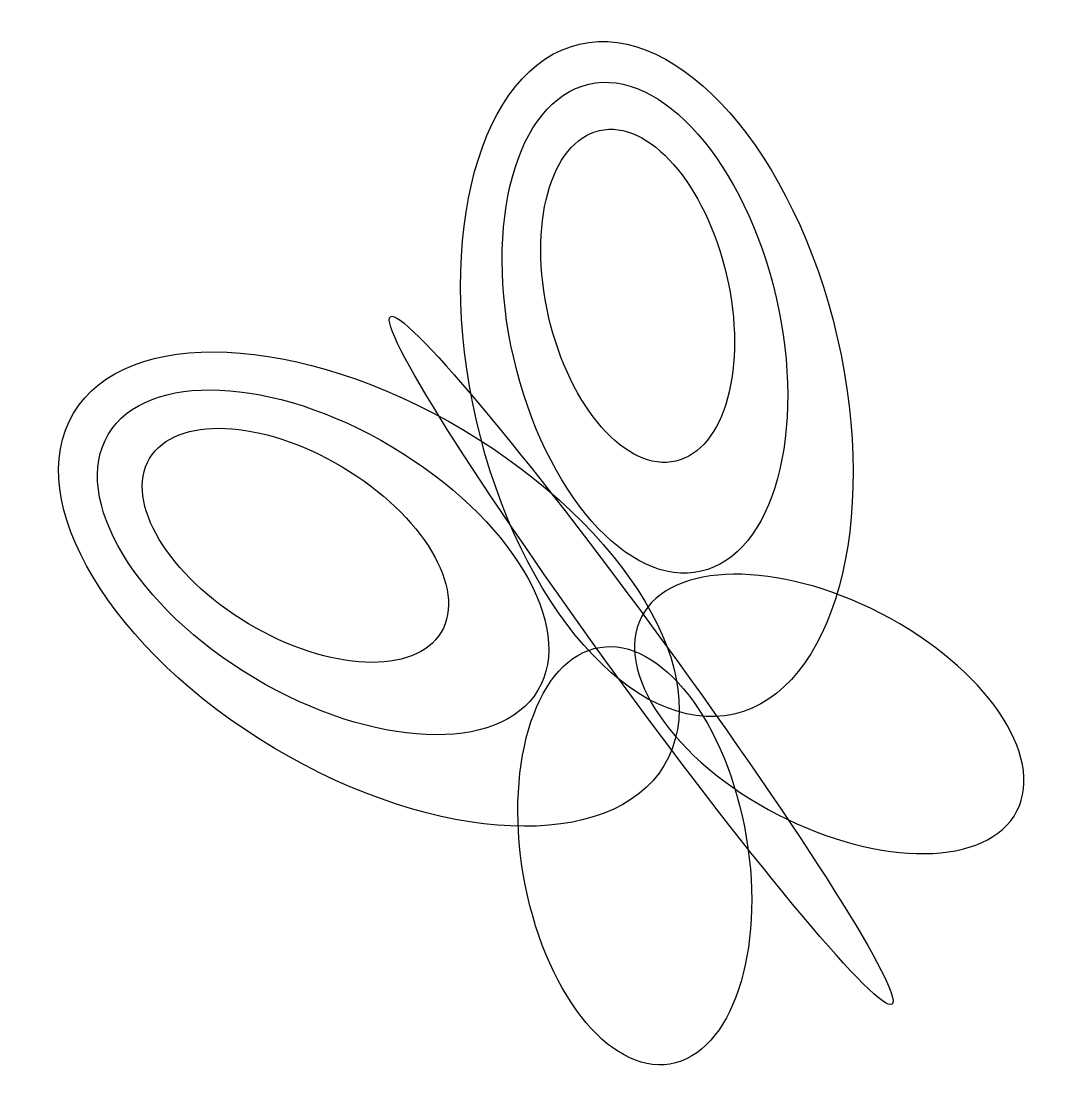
# Model space of a CAD drawing. Header units: centimetres. Extents: x -5.7 to 4.3, y -4.7 to 5.6.
import ezdxf

# ---------------------------------------------------------------- set-up
doc = ezdxf.new("R2010")
doc.units = ezdxf.units.CM
doc.header["$MEASUREMENT"] = 0
doc.layers.add('Layer 1', color=7, linetype='Continuous')

msp = doc.modelspace()

# ---------------------------------------------------------------- linework, layer by layer
at = {"layer": 'Layer 1'}
for points, knots in [([(-1.22544, 1.70094), (-0.809, -0.10413), (0.3165, -1.38566), (1.28842, -1.16143), (1.28842, -1.16143), (2.26034, -0.93721), (2.71066, 0.70788), (2.29422, 2.51295), (2.29422, 2.51295), (1.87778, 4.31802), (0.75227, 5.59955), (-0.21965, 5.37532), (-0.21965, 5.37532), (-1.19157, 5.1511), (-1.64188, 3.50601), (-1.22544, 1.70094)], [0, 0, 0, 0, 0.2, 0.2, 0.2, 0.2, 0.4, 0.4, 0.4, 0.4, 0.6, 0.6, 0.6, 0.6, 1, 1, 1, 1]), ([(0.60852, -0.47231), (-0.74265, 1.38009), (-1.93981, 2.80747), (-2.0654, 2.71587), (-2.0654, 2.71587), (-2.19099, 2.62426), (-1.19747, 1.04834), (0.15371, -0.80406), (0.15371, -0.80406), (1.50489, -2.65646), (2.70205, -4.08384), (2.82764, -3.99224), (2.82764, -3.99224), (2.95322, -3.90063), (1.9597, -2.32471), (0.60852, -0.47231)], [0, 0, 0, 0, 0.2, 0.2, 0.2, 0.2, 0.4, 0.4, 0.4, 0.4, 0.6, 0.6, 0.6, 0.6, 1, 1, 1, 1]), ([(-1.35019, 1.60878), (-2.94167, 2.55707), (-4.64574, 2.63117), (-5.15632, 1.77429), (-5.15632, 1.77429), (-5.6669, 0.91741), (-4.79065, -0.54599), (-3.19917, -1.49428), (-3.19917, -1.49428), (-1.6077, -2.44257), (0.09637, -2.51667), (0.60695, -1.65979), (0.60695, -1.65979), (1.11753, -0.8029), (0.24128, 0.66049), (-1.35019, 1.60878)], [0, 0, 0, 0, 0.2, 0.2, 0.2, 0.2, 0.4, 0.4, 0.4, 0.4, 0.6, 0.6, 0.6, 0.6, 1, 1, 1, 1]), ([(2.8129, -0.22957), (3.80857, -0.77968), (4.34844, -1.64247), (4.01891, -2.15677), (4.01891, -2.15677), (3.68919, -2.67088), (2.61492, -2.64178), (1.61925, -2.09167), (1.61925, -2.09167), (0.62358, -1.54175), (0.08362, -0.67897), (0.41315, -0.16485), (0.41315, -0.16485), (0.74277, 0.34936), (1.81724, 0.32044), (2.81291, -0.22957), (2.81291, -0.22957), (2.81291, -0.22957), (2.8129, -0.22957), (2.8129, -0.22957)], [0, 0, 0, 0, 0.16666667, 0.16666667, 0.16666667, 0.16666667, 0.33333333, 0.33333333, 0.33333333, 0.33333333, 0.5, 0.5, 0.5, 0.5, 0.66666667, 0.66666667, 0.66666667, 0.66666667, 1, 1, 1, 1]), ([(-0.74979, -2.8277), (-0.53026, -3.9439), (0.12611, -4.72158), (0.71643, -4.56495), (0.71643, -4.56495), (1.30675, -4.40832), (1.60765, -3.37637), (1.38813, -2.26026), (1.38813, -2.26026), (1.1687, -1.14415), (0.51223, -0.36628), (-0.07809, -0.5231), (-0.07809, -0.5231), (-0.6685, -0.67963), (-0.96912, -1.71159), (-0.74979, -2.8277)], [0, 0, 0, 0, 0.2, 0.2, 0.2, 0.2, 0.4, 0.4, 0.4, 0.4, 0.6, 0.6, 0.6, 0.6, 1, 1, 1, 1])]:
    msp.add_open_spline(points, degree=3, knots=knots, dxfattribs=at)
at = {"layer": 'Layer 1', "color": 7}
for points in [[(-0.86204, 2.31272), (-0.55919, 1.00003), (0.25936, 0.06808), (0.96622, 0.23116), (0.96622, 0.23116), (1.67307, 0.39423), (2.00061, 1.59059), (1.69776, 2.90328), (1.69776, 2.90328), (1.39492, 4.21597), (0.57636, 5.14792), (-0.13049, 4.98485), (-0.13049, 4.98485), (-0.83734, 4.82177), (-1.16488, 3.62541), (-0.86204, 2.31272)], [(-2.04904, 1.44706), (-3.20632, 2.13672), (-4.44553, 2.19061), (-4.81688, 1.56747), (-4.81688, 1.56747), (-5.18822, 0.94434), (-4.55111, -0.11992), (-3.39382, -0.80957), (-3.39382, -0.80957), (-2.23654, -1.49923), (-0.99733, -1.55312), (-0.62599, -0.92998), (-0.62599, -0.92998), (-0.25464, -0.30685), (-0.89175, 0.75741), (-2.04904, 1.44706)]]:
    msp.add_open_spline(points, degree=3, knots=[0, 0, 0, 0, 0.2, 0.2, 0.2, 0.2, 0.4, 0.4, 0.4, 0.4, 0.6, 0.6, 0.6, 0.6, 1, 1, 1, 1], dxfattribs=at)
at = {"layer": 'Layer 1', "color": 7, "lineweight": 25}
for points in [[(-0.52188, 2.71872), (-0.31637, 1.82792), (0.23905, 1.19551), (0.7187, 1.30617), (0.7187, 1.30617), (1.19835, 1.41683), (1.42058, 2.22865), (1.21507, 3.11944), (1.21507, 3.11944), (1.00956, 4.01023), (0.45413, 4.64265), (-0.02551, 4.53199), (-0.02551, 4.53199), (-0.50516, 4.42133), (-0.72739, 3.60951), (-0.52188, 2.71872)], [(-2.5354, 1.25052), (-3.32081, 1.71852), (-4.16183, 1.75507), (-4.41385, 1.33212), (-4.41385, 1.33212), (-4.66587, 0.90916), (-4.23343, 0.18691), (-3.44801, -0.28108), (-3.44801, -0.28108), (-2.66259, -0.74908), (-1.82157, -0.78563), (-1.56955, -0.36268), (-1.56955, -0.36268), (-1.31753, 0.06028), (-1.74998, 0.78253), (-2.5354, 1.25052)]]:
    msp.add_open_spline(points, degree=3, knots=[0, 0, 0, 0, 0.2, 0.2, 0.2, 0.2, 0.4, 0.4, 0.4, 0.4, 0.6, 0.6, 0.6, 0.6, 1, 1, 1, 1], dxfattribs=at)

doc.saveas('drawing.dxf')
